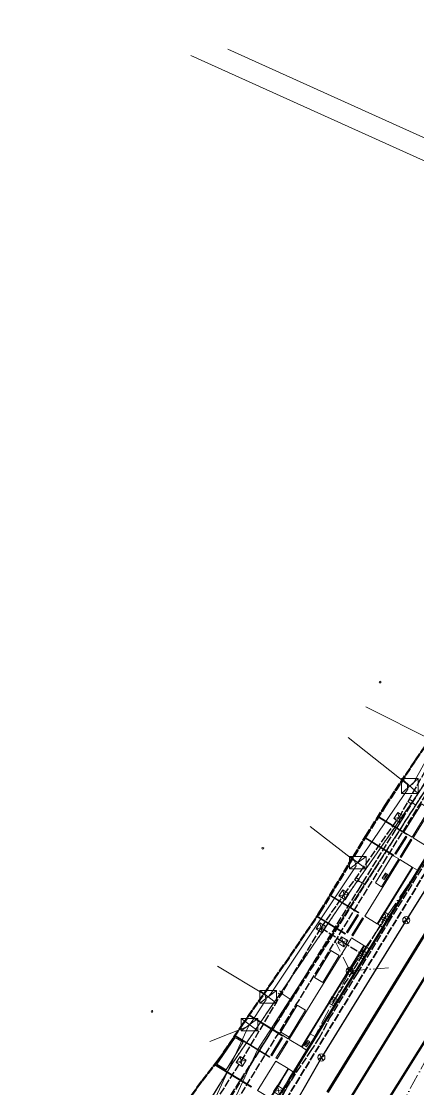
# Model space of a CAD drawing. Header units: metres. Extents: x 105014 to 106600, y 111320 to 118425.
# Drawn here: x 105698.4 to 105763.8, y 114149.4 to 114325.5 of the extents above; entities that cross this region are included whole.
import ezdxf

# ---------------------------------------------------------------- set-up
doc = ezdxf.new("R2010")
doc.units = ezdxf.units.M
doc.linetypes.add('DASHDOT', pattern=[3.556, 2.54, -0.508, 0, -0.508])
doc.linetypes.add('DASHED', pattern=[1.524, 1.27, -0.254])
for name, color, linetype, lineweight in [('00-BASE-LIMITE', 7, 'DASHED', 50), ('00-BASE-UE', 42, 'DASHED', 25), ('10-PAV-CALZADA-BRT', 12, 'CONTINUOUS', 30), ('10-PAV-CALZADA-MIXTA', 8, 'CONTINUOUS', 30), ('10-PAV-CICLORUTA', 76, 'CONTINUOUS', 18), ('10-PAV-SARDINEL', 252, 'CONTINUOUS', 13), ('20-EP-ZONA-DURA', 253, 'CONTINUOUS', 13), ('20-EP-ZONA-VERDE', 84, 'CONTINUOUS', 13), ('30-RED-ENEL-NODOS', 11, 'CONTINUOUS', 13), ('30-RED-ENEL-PROY', 1, 'DASHED', 25), ('30-RED-ETB-CAMARA', 151, 'CONTINUOUS', 13), ('30-RED-ETB-EXIST', 145, 'CONTINUOUS', 13), ('30-RED-MOVISTAR-PROY', 4, 'DASHED', 25), ('30-RED-VANTI-EXIST', 52, 'CONTINUOUS', 13), ('30-RED-VANTI-PROY', 2, 'DASHED', 25), ('30-RED-VANTI-RETIRO', 8, 'DASHDOT', 13), ('35-RH-ACUE-DOMICILIARIA', 152, 'CONTINUOUS', 9), ('35-RH-ACUE-MENOR-EXIST', 151, 'CONTINUOUS', 13), ('35-RH-ACUE-MENOR-PROY', 5, 'DASHED', 25), ('35-RH-PLUV-COLECTOR', 96, 'CONTINUOUS', 30), ('35-RH-PLUV-NODOS', 94, 'CONTINUOUS', 13), ('35-RH-PLUV-RETIRO', 8, 'DASHDOT', 13), ('35-RH-SUDS-ZONAS', 92, 'CONTINUOUS', 20), ('36-RH-SAN-COLECTOR-PROY', 6, 'DASHED', 35)]:
    doc.layers.add(name, color=color, linetype=linetype, lineweight=lineweight)

# ---------------------------------------------------------------- blocks, each defined once
blk = doc.blocks.new('CAM_ETB_T_13')
for p, q in [((-1.375, -1.025), (1.375, 1.025)), ((-1.375, 1.025), (1.375, -1.025))]:
    blk.add_line(p, q)
blk.add_lwpolyline([(-1.375, -1.025), (1.375, -1.025), (1.375, 1.025), (-1.375, 1.025)], close=True)
blk = doc.blocks.new('CAM_ETB_T_14A')
for p, q in [((-1.39, -1.22), (1.39, 1.22)), ((-1.39, 1.22), (1.39, -1.22))]:
    blk.add_line(p, q)
blk.add_lwpolyline([(-1.39, -1.22), (1.39, -1.22), (1.39, 1.22), (-1.39, 1.22)], close=True)
blk = doc.blocks.new('CAJA_ENEL')
for p, q in [((-0.6, -0.6), (0.6, 0.6)), ((-0.6, 0.6), (0.6, -0.6))]:
    blk.add_line(p, q)
blk.add_lwpolyline([(-0.6, -0.6), (0.6, -0.6), (0.6, 0.6), (-0.6, 0.6)], close=True)
blk = doc.blocks.new('POSTE')
blk.add_circle((0, 0), 0.15)
blk = doc.blocks.new('SUMIDERO')
for p, q in [((-0.25, -0.2), (-0.25, 0.2)), ((0, -0.2), (0, 0.2)), ((0.25, -0.2), (0.25, 0.2))]:
    blk.add_line(p, q)
blk.add_lwpolyline([(-0.5, -0.2), (0.5, -0.2), (0.5, 0.2), (-0.5, 0.2)], close=True)
blk = doc.blocks.new('POZO_PLUV')
for p, q in [((-0.42, -0.42), (0.42, 0.42)), ((-0.42, 0.42), (0.42, -0.42))]:
    blk.add_line(p, q)
blk.add_circle((0, 0), 0.6)

msp = doc.modelspace()

# ---------------------------------------------------------------- linework, layer by layer
at = {"layer": '00-BASE-LIMITE'}
msp.add_lwpolyline([(105725.5713, 114147.0857), (105728.1809, 114150.7419), (105730.8683, 114154.1481), (105734.8781, 114160.0267), (105741.8685, 114170.1011), (105747.3373, 114178.1167), (105747.6811, 114178.6323), (105755.2435, 114191.1323), (105757.0241, 114193.8867), (105758.4169, 114196.1017), (105763.4155, 114203.6037), (105767.4897, 114209.5529)], dxfattribs=at)
at = {"layer": '00-BASE-UE'}
msp.add_lwpolyline([(105725.5713, 114147.0857), (105728.1809, 114150.7419), (105730.8683, 114154.1481), (105734.8781, 114160.0267), (105741.8685, 114170.1011), (105747.3373, 114178.1167), (105747.6811, 114178.6323), (105755.2435, 114191.1323), (105757.0241, 114193.8867), (105758.4169, 114196.1017), (105763.4155, 114203.6037), (105767.4897, 114209.5529)], dxfattribs=at)
at = {"layer": '10-PAV-CALZADA-BRT'}
for points in [[(105749.0271, 114148.8391), (105809.5947, 114247.1671)], [(105757.4131, 114145.0729), (105822.0177, 114248.2125)], [(105812.5747, 114245.3315), (105752.0071, 114147.0035)]]:
    msp.add_lwpolyline(points, dxfattribs=at)
at = {"layer": '10-PAV-CALZADA-MIXTA'}
for points in [[(105741.3339, 114148.7411), (105742.0397, 114149.8885), (105742.7455, 114151.0349), (105743.4511, 114152.1803), (105800.4667, 114244.7423)], [(105805.7883, 114241.4643), (105748.7727, 114148.9025)]]:
    msp.add_lwpolyline(points, dxfattribs=at)
at = {"layer": '10-PAV-CICLORUTA'}
for points in [[(105775.9445, 114207.2195), (105765.0591, 114189.5477), (105763.0155, 114190.8063), (105763.1205, 114190.9767), (105773.7961, 114208.3081), (105773.9009, 114208.4783), (105775.9445, 114207.2195)], [(105762.8563, 114185.9717), (105757.0873, 114176.6059), (105755.0439, 114177.8647), (105755.1487, 114178.0349), (105760.7079, 114187.0601), (105760.8127, 114187.2303), (105762.8563, 114185.9717)], [(105754.8845, 114173.0299), (105744.5855, 114156.3099), (105742.5421, 114157.5687), (105742.6471, 114157.7391), (105752.7361, 114174.1183), (105752.8411, 114174.2887), (105754.8845, 114173.0299)], [(105742.3827, 114152.7339), (105741.7237, 114151.6641), (105741.0177, 114150.5173), (105740.3115, 114149.3693), (105739.6051, 114148.2199), (105739.3959, 114147.8789), (105737.3527, 114149.1375), (105737.4595, 114149.3121), (105737.5595, 114149.4751), (105738.2667, 114150.6259), (105738.9737, 114151.7749), (105739.6801, 114152.9223), (105740.2345, 114153.8223), (105740.3393, 114153.9927), (105742.3827, 114152.7339)]]:
    msp.add_lwpolyline(points, close=True, dxfattribs=at)
at = {"layer": '10-PAV-SARDINEL'}
for points in [[(105809.5947, 114247.1671), (105749.0271, 114148.8391)], [(105741.1635, 114148.8459), (105741.8694, 114149.9934), (105742.5752, 114151.1398), (105743.2808, 114152.2852), (105800.2964, 114244.8472)], [(105800.4667, 114244.7423), (105743.4511, 114152.1803), (105742.7455, 114151.0349), (105742.0397, 114149.8885), (105741.3339, 114148.7411)], [(105748.7727, 114148.9025), (105805.7883, 114241.4643)], [(105748.943, 114148.7976), (105805.9586, 114241.3594)], [(105805.9586, 114241.3594), (105748.943, 114148.7976)]]:
    msp.add_lwpolyline(points, dxfattribs=at)
at = {"layer": '20-EP-ZONA-DURA'}
for points in [[(105764.3675, 114196.4333), (105761.6407, 114192.0055), (105761.4834, 114191.75), (105757.3006, 114194.3264), (105758.4169, 114196.1017), (105763.4155, 114203.6037), (105767.4897, 114209.5529)], [(105725.5713, 114147.0857), (105728.1809, 114150.7419), (105730.253, 114153.3682), (105736.2787, 114149.6815), (105736.3309, 114149.7669), (105730.3154, 114153.4473), (105730.8683, 114154.1481), (105733.5957, 114158.1465), (105739.3175, 114154.6219), (105739.3701, 114154.7071), (105733.6521, 114158.2293), (105734.8781, 114160.0267), (105735.921, 114161.5297), (105741.4679, 114158.1129), (105741.5203, 114158.1981), (105742.3719, 114157.6737), (105742.5292, 114157.929), (105745.2563, 114162.3565), (105743.8939, 114163.1957), (105741.1671, 114158.7679), (105741.0099, 114158.5125), (105735.9781, 114161.6119), (105741.8685, 114170.1011), (105747.1269, 114177.8083), (105751.8193, 114174.9181), (105751.8719, 114175.0031), (105747.1833, 114177.891), (105747.3373, 114178.1167), (105747.6811, 114178.6323), (105749.2899, 114181.2915), (105753.9697, 114178.4089), (105754.0221, 114178.4941), (105749.3417, 114181.3771), (105755.0357, 114190.7889), (105759.6205, 114187.9647), (105759.5156, 114187.7945), (105756.7887, 114183.3669), (105757.8105, 114182.7375), (105760.5377, 114187.1649), (105760.6425, 114187.3351), (105759.7911, 114187.8597), (105759.8435, 114187.9449), (105755.0874, 114190.8743), (105755.2435, 114191.1323), (105757.0241, 114193.8867), (105757.2475, 114194.2419), (105761.9413, 114191.3505), (105761.9938, 114191.4356), (105762.8453, 114190.9113), (105763.0026, 114191.1667), (105765.7299, 114195.5943)], [(105765.9103, 114189.0231), (105763.7077, 114185.4471), (105762.9413, 114185.9191), (105757.1725, 114176.5535), (105757.9387, 114176.0815), (105755.7359, 114172.5055), (105754.9697, 114172.9775), (105748.6135, 114162.6584), (105747.0115, 114160.0576), (105744.6725, 114156.2897), (105744.6852, 114156.2809), (105744.6707, 114156.2575), (105745.1268, 114155.9765), (105745.4139, 114155.7787), (105745.4233, 114155.7939), (105745.4369, 114155.7855), (105743.2808, 114152.2852), (105743.2341, 114152.2095), (105742.4679, 114152.6815), (105741.8089, 114151.6117), (105741.1029, 114150.4649), (105740.3967, 114149.3171)]]:
    msp.add_lwpolyline(points, dxfattribs=at)
for points in [[(105773.7961, 114208.3081), (105763.1205, 114190.9767), (105763.0155, 114190.8063), (105765.0591, 114189.5477), (105775.9445, 114207.2195), (105773.9009, 114208.4783), (105773.7961, 114208.3081)], [(105760.1711, 114188.0953), (105761.9543, 114190.9903), (105761.7841, 114191.0951), (105760.0009, 114188.2003), (105760.1711, 114188.0953)], [(105762.8057, 114190.4657), (105762.6355, 114190.5707), (105760.8523, 114187.6757), (105761.0225, 114187.5709), (105762.8057, 114190.4657)], [(105760.7079, 114187.0601), (105755.1487, 114178.0349), (105755.0439, 114177.8647), (105757.0873, 114176.6059), (105762.8563, 114185.9717), (105760.8127, 114187.2303), (105760.7079, 114187.0601)], [(105752.1995, 114175.1537), (105753.9825, 114178.0485), (105753.8123, 114178.1535), (105752.0291, 114175.2585), (105752.1995, 114175.1537)], [(105754.8341, 114177.5241), (105754.6637, 114177.6289), (105752.8807, 114174.7341), (105753.0509, 114174.6291), (105754.8341, 114177.5241)], [(105752.7361, 114174.1183), (105742.6471, 114157.7391), (105742.5421, 114157.5687), (105744.5855, 114156.3099), (105754.8845, 114173.0299), (105752.8411, 114174.2887), (105752.7361, 114174.1183)], [(105750.8155, 114171.3817), (105749.4533, 114172.2209), (105746.7265, 114167.7931), (105748.0885, 114166.9543), (105750.8155, 114171.3817)], [(105732.1841, 114152.5383), (105734.9401, 114157.0835), (105733.6533, 114157.8761), (105731.0295, 114154.0297), (105730.6119, 114153.5003), (105732.1841, 114152.5383)], [(105739.6977, 114154.8577), (105741.4809, 114157.7525), (105741.3105, 114157.8575), (105739.5273, 114154.9625), (105739.6977, 114154.8577)], [(105742.3323, 114157.2281), (105742.1619, 114157.3329), (105740.3787, 114154.4381), (105740.5491, 114154.3333), (105742.3323, 114157.2281)], [(105739.6801, 114152.9223), (105738.9737, 114151.7749), (105738.2667, 114150.6259), (105737.5595, 114149.4751), (105737.4595, 114149.3121), (105737.3527, 114149.1375), (105739.3959, 114147.8789), (105739.6051, 114148.2199), (105740.3115, 114149.3693), (105741.0177, 114150.5173), (105741.7237, 114151.6641), (105742.3827, 114152.7339), (105740.3393, 114153.9927), (105740.2345, 114153.8223), (105739.6801, 114152.9223)]]:
    msp.add_lwpolyline(points, close=True, dxfattribs=at)
at = {"layer": '20-EP-ZONA-VERDE'}
for points in [[(105821.8481, 114248.3187), (105757.2437, 114145.1791)], [(105752.1775, 114146.8987), (105812.7449, 114245.2267)]]:
    msp.add_lwpolyline(points, dxfattribs=at)
for points in [[(105765.7299, 114195.5943), (105762.8453, 114190.9113), (105761.9938, 114191.4356), (105761.4834, 114191.75), (105764.3675, 114196.4333), (105765.7299, 114195.5943)], [(105761.4834, 114191.75), (105761.9938, 114191.4356), (105761.9413, 114191.3505), (105757.2481, 114194.2415), (105757.3005, 114194.3265), (105761.4834, 114191.75)], [(105759.8435, 114187.9449), (105759.7911, 114187.8597), (105759.6205, 114187.9647), (105755.0357, 114190.7889), (105755.0881, 114190.8739), (105759.8435, 114187.9449)], [(105761.9543, 114190.9903), (105760.1711, 114188.0953), (105760.0009, 114188.2003), (105761.7841, 114191.0951), (105761.9543, 114190.9903)], [(105762.8057, 114190.4657), (105761.0225, 114187.5709), (105760.8523, 114187.6757), (105762.6355, 114190.5707), (105762.8057, 114190.4657)], [(105759.7911, 114187.8597), (105760.6425, 114187.3351), (105757.8105, 114182.7375), (105756.7887, 114183.3669), (105759.6205, 114187.9647), (105759.7911, 114187.8597)], [(105763.7077, 114185.4471), (105757.9387, 114176.0815), (105757.1725, 114176.5535), (105762.9413, 114185.9191), (105763.7077, 114185.4471)], [(105754.0221, 114178.4941), (105753.9697, 114178.4089), (105749.2899, 114181.2915), (105749.3423, 114181.3767), (105754.0221, 114178.4941)], [(105751.8719, 114175.0031), (105751.8193, 114174.9181), (105747.1269, 114177.8083), (105747.1793, 114177.8935), (105751.8719, 114175.0031)], [(105753.9825, 114178.0485), (105752.1995, 114175.1537), (105752.0291, 114175.2585), (105753.8123, 114178.1535), (105753.9825, 114178.0485)], [(105754.8341, 114177.5241), (105753.0509, 114174.6291), (105752.8807, 114174.7341), (105754.6637, 114177.6289), (105754.8341, 114177.5241)], [(105755.7359, 114172.5055), (105745.4369, 114155.7855), (105744.6707, 114156.2575), (105754.9697, 114172.9775), (105755.7359, 114172.5055)], [(105750.8155, 114171.3817), (105748.0885, 114166.9543), (105746.7265, 114167.7931), (105749.4533, 114172.2209), (105750.8155, 114171.3817)], [(105745.2563, 114162.3565), (105742.3719, 114157.6737), (105741.5203, 114158.1981), (105741.0099, 114158.5125), (105743.8939, 114163.1957), (105745.2563, 114162.3565)], [(105741.0099, 114158.5125), (105741.5203, 114158.1981), (105741.4679, 114158.1129), (105735.9209, 114161.5297), (105735.9781, 114161.6119), (105741.0099, 114158.5125)], [(105734.9401, 114157.0835), (105732.1841, 114152.5383), (105730.6119, 114153.5003), (105731.0295, 114154.0297), (105733.6533, 114157.8761), (105734.9401, 114157.0835)], [(105739.3701, 114154.7071), (105739.3175, 114154.6219), (105733.5957, 114158.1465), (105733.6521, 114158.2293), (105739.3701, 114154.7071)], [(105741.4809, 114157.7525), (105739.6977, 114154.8577), (105739.5273, 114154.9625), (105741.3105, 114157.8575), (105741.4809, 114157.7525)], [(105742.3323, 114157.2281), (105740.5491, 114154.3333), (105740.3787, 114154.4381), (105742.1619, 114157.3329), (105742.3323, 114157.2281)], [(105736.3309, 114149.7669), (105736.2787, 114149.6815), (105730.2529, 114153.3683), (105730.3153, 114153.4473), (105736.3309, 114149.7669)], [(105743.2341, 114152.2095), (105742.5753, 114151.1397), (105741.8695, 114149.9933), (105741.1635, 114148.8459), (105740.4575, 114147.6969), (105740.2473, 114147.3545), (105739.4811, 114147.8265), (105739.6903, 114148.1675), (105740.3967, 114149.3171), (105741.1029, 114150.4649), (105741.8089, 114151.6117), (105742.4679, 114152.6815), (105743.2341, 114152.2095)]]:
    msp.add_lwpolyline(points, close=True, dxfattribs=at)
at = {"layer": '30-RED-ENEL-PROY'}
for points in [[(105760.6757, 114194.1573), (105769.5929, 114209.9613)], [(105751.5955, 114181.4037), (105760.6757, 114194.1573)], [(105747.8271, 114175.9707), (105751.5955, 114181.4037)], [(105754.6759, 114171.5545), (105758.4631, 114177.7665)], [(105734.6265, 114153.9327), (105747.8271, 114175.9707)], [(105747.8271, 114175.9707), (105751.4049, 114173.6561)], [(105751.4049, 114173.6561), (105754.6759, 114171.5545)], [(105754.6759, 114171.5545), (105749.8701, 114163.8231)], [(105727.9231, 114143.3589), (105734.6265, 114153.9327)]]:
    msp.add_lwpolyline(points, dxfattribs=at)
at = {"layer": '30-RED-ETB-EXIST'}
for points in [[(105755.206, 114212.439), (105766.379, 114206.801), (105766.411, 114206.498), (105766.792, 114206.537)], [(105752.313, 114207.342), (105762.051, 114199.614), (105762.082, 114199.322), (105762.471, 114199.363)], [(105762.471, 114199.363), (105762.969, 114199.665), (105766.46, 114206.027), (105766.411, 114206.498), (105766.792, 114206.537)], [(105753.893, 114186.713), (105754.191, 114187.23), (105762.136, 114198.824), (105762.082, 114199.322), (105762.471, 114199.363)], [(105746.011, 114192.675), (105753.359, 114187.02), (105753.481, 114186.595), (105753.893, 114186.713)], [(105739.076, 114164.583), (105739.45, 114164.997), (105753.595, 114186.195), (105753.481, 114186.595), (105753.893, 114186.713)], [(105730.75, 114169.644), (105738.605, 114164.913), (105738.673, 114164.515), (105739.076, 114164.583)], [(105736.018, 114159.976), (105736.539, 114160.725), (105738.452, 114163.661), (105738.749, 114164.068), (105738.673, 114164.515), (105739.076, 114164.583)], [(105727.066, 114140.841), (105727.2, 114140.992), (105735.857, 114159.745), (105736.018, 114159.976)], [(105729.484, 114157.221), (105735.857, 114159.745), (105736.002, 114159.987)]]:
    msp.add_lwpolyline(points, dxfattribs=at)
at = {"layer": '30-RED-MOVISTAR-PROY'}
for points in [[(105753.9118, 114182.1377), (105782.7739, 114228.5998)], [(105727.3549, 114138.9091), (105753.9118, 114182.1377)]]:
    msp.add_lwpolyline(points, dxfattribs=at)
at = {"layer": '30-RED-VANTI-EXIST'}
msp.add_lwpolyline([(105808.7619, 114266.0568), (105808.1929, 114265.1793), (105801.8391, 114255.3127), (105796.2531, 114246.5773), (105786.7139, 114232.1499), (105779.0649, 114220.5343), (105770.7219, 114208.0213), (105764.3365, 114198.8907), (105756.9585, 114188.1721), (105751.2637, 114180.0267), (105742.1703, 114166.7267), (105733.1385, 114153.5233), (105727.0815, 114143.5359), (105725.3035, 114140.4653), (105720.4425, 114129.0469), (105716.3705, 114119.5965), (105712.6007, 114110.7433), (105710.7163, 114106.4297), (105702.8649, 114104.4589), (105698.3719, 114106.3333)], dxfattribs=at)
at = {"layer": '30-RED-VANTI-PROY'}
for points in [[(105738.9159, 114144.3275), (105743.8149, 114152.2333), (105746.0951, 114155.5521), (105747.4985, 114157.7517), (105749.1785, 114160.9335), (105753.8001, 114168.4557), (105758.9617, 114176.8407), (105772.6921, 114199.1365), (105775.7057, 114203.4145), (105776.6155, 114204.8763), (105777.9819, 114207.7643), (105782.6931, 114215.3497), (105793.3655, 114232.7105), (105803.8589, 114248.9235), (105806.3919, 114253.9059), (105811.5399, 114262.7093), (105813.9783, 114267.1185), (105818.0341, 114274.3349), (105821.6891, 114282.5542), (105824.8157, 114290.9887), (105827.4013, 114299.6044), (105829.4355, 114308.3667), (105830.9101, 114317.2403), (105832.5553, 114331.8841)], [(105698.4073, 114106.2853), (105698.9465, 114104.6383), (105702.8099, 114102.9517), (105706.1235, 114101.9519), (105711.5555, 114102.4985), (105713.9379, 114111.2551), (105718.7573, 114120.9269), (105721.3675, 114125.6207), (105727.4783, 114136.6147), (105733.8689, 114147.3133), (105743.6197, 114163.1341), (105748.4267, 114170.9155), (105758.1159, 114186.6819), (105769.9219, 114205.6555), (105772.5777, 114208.8629), (105779.2267, 114219.8285), (105788.8803, 114232.9359), (105795.1611, 114242.9745), (105796.9715, 114246.1567), (105804.1349, 114257.6573), (105806.8263, 114262.2823), (105809.0164, 114265.9078)]]:
    msp.add_lwpolyline(points, dxfattribs=at)
at = {"layer": '30-RED-VANTI-RETIRO'}
msp.add_lwpolyline([(105808.7619, 114266.0568), (105808.1929, 114265.1793), (105801.8391, 114255.3127), (105796.2531, 114246.5773), (105786.7139, 114232.1499), (105779.0649, 114220.5343), (105770.7219, 114208.0213), (105764.3365, 114198.8907), (105756.9585, 114188.1721), (105751.2637, 114180.0267), (105742.1703, 114166.7267), (105733.1385, 114153.5233), (105727.0815, 114143.5359), (105725.3035, 114140.4653), (105720.4425, 114129.0469), (105716.3705, 114119.5965), (105712.6007, 114110.7433), (105710.7163, 114106.4297), (105702.8649, 114104.4589), (105698.3719, 114106.3333)], dxfattribs=at)
at = {"layer": '35-RH-ACUE-DOMICILIARIA'}
for points in [[(105762.3664, 114197.1684), (105762.9107, 114196.8318), (105762.6694, 114196.4417), (105762.1251, 114196.7784)], [(105762.7901, 114196.6367), (105763.4151, 114196.2383)], [(105753.5759, 114184.2683), (105754.1202, 114183.9316), (105753.8789, 114183.5415), (105753.3346, 114183.8782)], [(105753.9995, 114183.7366), (105755.0192, 114183.085)], [(105740.9554, 114165.5797), (105741.4996, 114165.243), (105741.2584, 114164.853), (105740.7141, 114165.1896)], [(105741.379, 114165.048), (105742.9069, 114164.0673)]]:
    msp.add_lwpolyline(points, dxfattribs=at)
at = {"layer": '35-RH-ACUE-MENOR-EXIST'}
for points in [[(105726.32, 114319.85), (105816.1186, 114279.3534), (105829.32, 114273.45), (105830.29, 114273.05), (105831.9367, 114272.5249)], [(105817.36, 114282.57), (105732.46, 114320.91)], [(105817.36, 114282.57), (105732.46, 114320.91)], [(105817.36, 114282.57), (105816.1186, 114279.3534), (105814.45, 114275.03), (105808.12, 114263.37), (105803.46, 114256.4), (105801.77, 114253.86), (105767.62, 114202.69), (105737.35, 114155.85), (105715.33, 114108.36)]]:
    msp.add_lwpolyline(points, dxfattribs=at)
at = {"layer": '35-RH-ACUE-MENOR-PROY'}
msp.add_lwpolyline([(105827.5546, 114329.1973), (105826.9627, 114318.5946), (105820.0398, 114294.5567), (105815.3156, 114281.7554), (105811.148, 114270.4623), (105806.5585, 114262.5708), (105804.7677, 114261.1074), (105767.9696, 114203.3828), (105709.3165, 114111.3746)], dxfattribs=at)
at = {"layer": '35-RH-PLUV-COLECTOR'}
for points in [[(105781.23, 114208.21), (105761.8785, 114177.2373)], [(105781.23, 114208.21), (105761.8785, 114177.2373)], [(105761.8785, 114177.2373), (105747.8641, 114154.5935)], [(105761.8785, 114177.2373), (105747.8641, 114154.5935)], [(105747.8641, 114154.5935), (105734.8164, 114131.6967)], [(105747.8641, 114154.5935), (105734.8164, 114131.6967)]]:
    msp.add_lwpolyline(points, dxfattribs=at)
at = {"layer": '35-RH-PLUV-RETIRO'}
for points in [[(105752.5672, 114168.8483), (105800.4322, 114239.4243)], [(105758.931, 114169.3725), (105752.5672, 114168.8483), (105750.0918, 114173.869)], [(105776.0333, 114174.1163), (105754.4524, 114134.6688), (105760.7493, 114134.9972)], [(105752.5672, 114168.8483), (105712.3501, 114094.1772)]]:
    msp.add_lwpolyline(points, dxfattribs=at)
at = {"layer": '35-RH-SUDS-ZONAS'}
for points in [[(105748.0884, 114166.9543), (105746.7264, 114167.7931), (105749.4532, 114172.2208), (105750.8155, 114171.3816), (105748.0884, 114166.9543)], [(105748.0884, 114166.9543), (105746.7264, 114167.7931), (105749.4532, 114172.2208), (105750.8155, 114171.3816), (105748.0884, 114166.9543)], [(105748.0884, 114166.9543), (105746.7264, 114167.7931), (105749.4532, 114172.2208), (105750.8155, 114171.3816), (105748.0884, 114166.9543)], [(105748.0884, 114166.9543), (105746.7264, 114167.7931), (105749.4532, 114172.2208), (105750.8155, 114171.3816), (105748.0884, 114166.9543)], [(105750.5296, 114164.0643), (105746.8037, 114158.0158), (105746.0374, 114158.4878), (105749.7633, 114164.5363), (105750.5296, 114164.0643)], [(105750.5296, 114164.0643), (105746.8037, 114158.0158), (105746.0374, 114158.4878), (105749.7633, 114164.5363), (105750.5296, 114164.0643)], [(105743.8939, 114163.1955), (105741.1671, 114158.7678), (105742.5291, 114157.9291), (105745.2562, 114162.3564), (105743.8939, 114163.1955)], [(105743.8939, 114163.1955), (105741.1671, 114158.7678), (105742.5291, 114157.9291), (105745.2562, 114162.3564), (105743.8939, 114163.1955)], [(105743.8939, 114163.1955), (105741.1671, 114158.7678), (105742.5291, 114157.9291), (105745.2562, 114162.3564), (105743.8939, 114163.1955)], [(105743.8939, 114163.1955), (105741.1671, 114158.7678), (105742.5291, 114157.9291), (105745.2562, 114162.3564), (105743.8939, 114163.1955)]]:
    msp.add_lwpolyline(points, close=True, dxfattribs=at)
at = {"layer": '36-RH-SAN-COLECTOR-PROY'}
msp.add_lwpolyline([(105775.3761, 114201.992), (105741.5577, 114146.8396)], dxfattribs=at)

# ---------------------------------------------------------------- block references
at = {"layer": '30-RED-ENEL-NODOS'}
for name, p, rotation in [('POSTE', (105757.5446, 114216.503), 65.9), ('CAJA_ENEL', (105760.6756, 114194.1572), 57.5), ('POSTE', (105738.2124, 114189.0767), 57.4), ('CAJA_ENEL', (105751.5955, 114181.4037), 57.8), ('CAJA_ENEL', (105758.463, 114177.7665), 58.4), ('CAJA_ENEL', (105747.8271, 114175.9707), 57.9), ('CAJA_ENEL', (105751.4049, 114173.6561), 58.1), ('CAJA_ENEL', (105754.6759, 114171.5545), 58.5), ('CAJA_ENEL', (105749.8701, 114163.8231), 59.4), ('POSTE', (105719.9289, 114162.1794), 57.4), ('CAJA_ENEL', (105734.6264, 114153.9327), 57.4), ('CAJA_ENEL', (105740.7988, 114149.1399), 57.2)]:
    msp.add_blockref(name, p, dxfattribs=dict(at, rotation=rotation))
at = {"layer": '30-RED-ETB-CAMARA'}
for name, p in [('CAM_ETB_T_14A', (105762.471, 114199.363)), ('CAM_ETB_T_13', (105753.893, 114186.713)), ('CAM_ETB_T_13', (105739.076, 114164.583)), ('CAM_ETB_T_13', (105736.002, 114159.987))]:
    msp.add_blockref(name, p, dxfattribs=at)
at = {"layer": '35-RH-PLUV-NODOS'}
for name, p, rotation in [('SUMIDERO', (105758.3263, 114184.47), 238.2), ('SUMIDERO', (105758.3263, 114184.47), 238.2), ('SUMIDERO', (105758.332, 114184.4648), 238.4), ('POZO_PLUV', (105761.8785, 114177.2373), 255), ('POZO_PLUV', (105761.8785, 114177.2373), 255), ('SUMIDERO', (105745.5281, 114156.8624), 238.5), ('SUMIDERO', (105745.5281, 114156.8624), 238.5), ('SUMIDERO', (105745.5281, 114156.8624), 238.5), ('POZO_PLUV', (105747.8641, 114154.5935), 255), ('POZO_PLUV', (105747.8641, 114154.5935), 255)]:
    msp.add_blockref(name, p, dxfattribs=dict(at, rotation=rotation))
msp.add_blockref('POZO_PLUV', (105752.5672, 114168.8483), dxfattribs=at)
msp.add_blockref('POZO_PLUV', (105752.5672, 114168.8483), dxfattribs=at)

doc.saveas('drawing.dxf')
